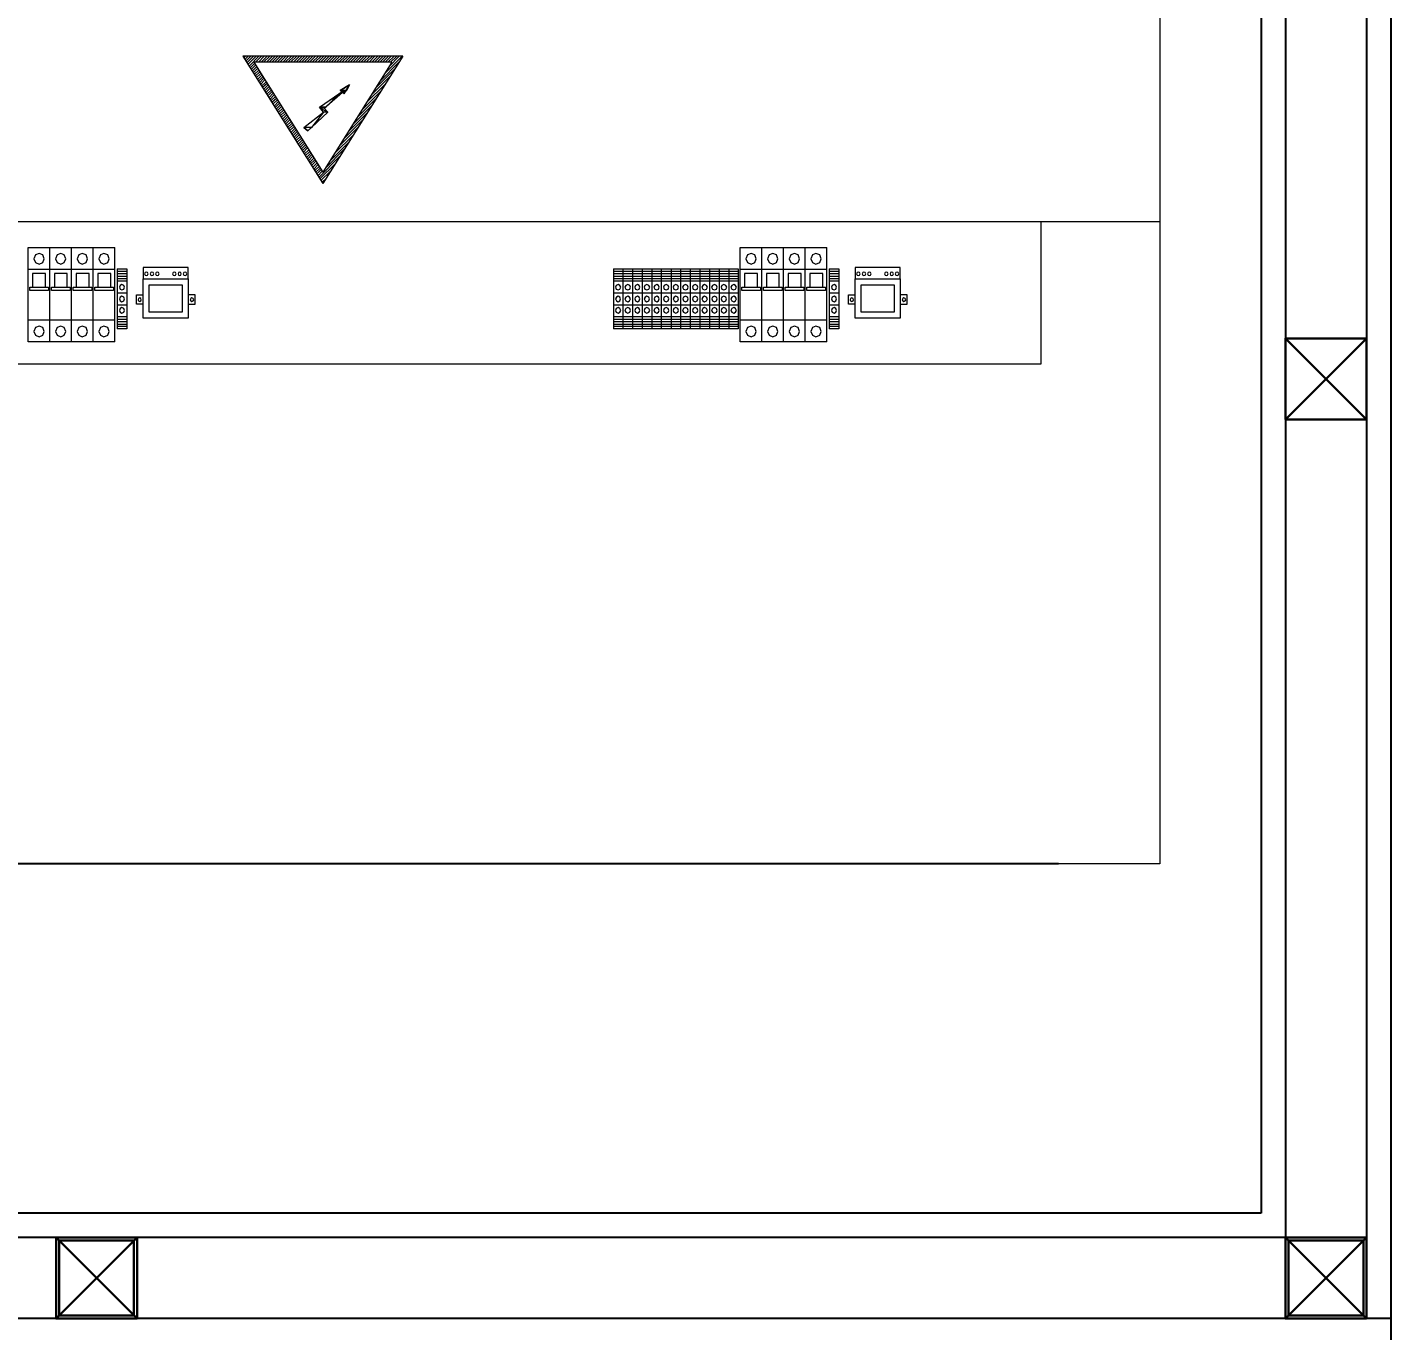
# Model space of a CAD drawing. Header units: millimetres. Extents: x -8661 to -6074, y -6678 to -5257.
# Drawn here: x -8247.8 to -8180.5, y -6189.7 to -6125.3 of the extents above; entities that cross this region are included whole.
import ezdxf

# ---------------------------------------------------------------- set-up
doc = ezdxf.new("R2010")
doc.units = ezdxf.units.MM
for name, color, linetype, lineweight in [('alcıpan', 14, 'Continuous', 25), ('KP', 167, 'Continuous', 30), ('mutfakölçü', 251, 'Continuous', 20), ('tezgahekipman', 146, 'Continuous', 20)]:
    doc.layers.add(name, color=color, linetype=linetype, lineweight=lineweight)
doc.styles.add('ATU', font='GOTHIC.TTF', dxfattribs={"width": 0.8})
doc.dimstyles.new('U_DIM_1_50', dxfattribs={"dimtxt": 10, "dimasz": 3, "dimexe": 3, "dimexo": 5, "dimgap": 1, "dimtad": 1, "dimdec": 0, "dimrnd": 0.5, "dimzin": 11, "dimtxsty": 'ATU', "dimblk": 'OBLIQUE', "dimcen": 1.5, "dimdle": 1.25, "dimclrd": 251, "dimclre": 251, "dimclrt": 1, "dimadec": 0, "dimazin": 0, "dimtfac": 1.25, "dimtdec": 0, "dimtix": 1, "dimtofl": 0, "dimtmove": 1, "dimatfit": 3, "dimldrblk": 'OBLIQUE', "dimfxl": 5, "dimtolj": 1, "dimtzin": 0, "dimarcsym": 0})

# ---------------------------------------------------------------- blocks, each defined once
blk = doc.blocks.new('alçıpanplan')
at = {"layer": 'alcıpan'}
for p, q in [((121.4, 578.679, 0), (121.4, 490.679, 0)), ((127.8, 578.679, 0), (127.8, 484.279, 0)), ((122.6, 577.479, 0), (122.6, 489.479, 0)), ((126.6, 577.479, 0), (126.6, 485.479, 0)), ((121.4, 490.679, 0), (6.4, 490.679, 0)), ((122.6, 489.479, 0), (5.2, 489.479, 0)), ((127.8, 485.479, 0), (5.2, 485.479, 0))]:
    blk.add_line(p, q, dxfattribs=at)
at = {"layer": 'KP'}
for p, q in [((122.6, 529.879, 0), (126.6, 533.879, 0)), ((126.6, 529.879, 0), (122.6, 533.879, 0)), ((61.9, 485.479, 0), (65.9, 489.479, 0)), ((65.9, 485.479, 0), (61.9, 489.479, 0)), ((122.6, 485.479, 0), (126.6, 489.479, 0)), ((126.6, 485.479, 0), (122.6, 489.479, 0))]:
    blk.add_line(p, q, dxfattribs=at)
at = {"layer": 'KP', "elevation": 0}
for points in [[(126.6, 529.879), (122.6, 529.879), (122.6, 533.879), (126.6, 533.879)], [(65.9, 485.479), (61.9, 485.479), (61.9, 489.479), (65.9, 489.479)], [(126.6, 485.479), (122.6, 485.479), (122.6, 489.479), (126.6, 489.479)], [(65.75, 485.629), (62.05, 485.629), (62.05, 489.329), (65.75, 489.329)], [(126.45, 485.629), (122.75, 485.629), (122.75, 489.329), (126.45, 489.329)]]:
    blk.add_lwpolyline(points, close=True, dxfattribs=at)
blk = doc.blocks.new('lena 2500 928')
for p, q in [((38605.41, -15088.03), (39655.41, -15088.03)), ((38605.41, -15738.03), (38605.41, -15088.03))]:
    blk.add_line(p, q)
at = {"linetype": 'Continuous'}
blk.add_line((38605.41, -15405.03), (39655.41, -15405.03), dxfattribs=at)
at = {"lineweight": 0}
for points in [[(39364.08, -15405.03), (39364.08, -15335.03), (38664.08, -15335.03), (38664.08, -15405.03)], [(38769.84, -15345.89), (38780.52, -15345.89)], [(38769.84, -15345.89), (38769.84, -15392.33)], [(38777.77, -15350.9), (38776.96, -15349.12), (38775.18, -15348.31), (38773.24, -15349.12), (38772.59, -15350.9), (38773.24, -15352.85), (38775.18, -15353.49), (38776.96, -15352.85), (38777.77, -15350.9), (38777.77, -15350.9)], [(38780.52, -15345.89), (38791.2, -15345.89)], [(38780.52, -15345.89), (38780.52, -15392.33)], [(38780.52, -15345.89), (38780.52, -15392.33)], [(38788.45, -15350.9), (38787.64, -15349.12), (38785.86, -15348.31), (38783.92, -15349.12), (38783.28, -15350.9), (38783.92, -15352.85), (38785.86, -15353.49), (38787.64, -15352.85), (38788.45, -15350.9), (38788.45, -15350.9)], [(38791.2, -15345.89), (38801.88, -15345.89)], [(38791.2, -15345.89), (38791.2, -15392.33)], [(38791.2, -15345.89), (38791.2, -15392.33)], [(38799.13, -15350.9), (38798.32, -15349.12), (38796.54, -15348.31), (38794.76, -15349.12), (38793.96, -15350.9), (38794.76, -15352.85), (38796.54, -15353.49), (38798.32, -15352.85), (38799.13, -15350.9), (38799.13, -15350.9)], [(38801.88, -15345.89), (38812.57, -15345.89)], [(38801.88, -15345.89), (38801.88, -15392.33)], [(38801.88, -15345.89), (38801.88, -15392.33)], [(38809.81, -15350.9), (38809.01, -15349.12), (38807.23, -15348.31), (38805.45, -15349.12), (38804.64, -15350.9), (38805.45, -15352.85), (38807.23, -15353.49), (38809.01, -15352.85), (38809.81, -15350.9), (38809.81, -15350.9)], [(38812.57, -15345.89), (38812.57, -15392.33)], [(39121.4, -15345.89), (39121.4, -15392.33)], [(39121.4, -15345.89), (39132.08, -15345.89)], [(39129.33, -15350.9), (39128.52, -15349.12), (39126.74, -15348.31), (39124.8, -15349.12), (39124.15, -15350.9), (39124.8, -15352.85), (39126.74, -15353.49), (39128.52, -15352.85), (39129.33, -15350.9), (39129.33, -15350.9)], [(39132.08, -15345.89), (39132.08, -15392.33)], [(39132.08, -15345.89), (39132.08, -15392.33)], [(39132.08, -15345.89), (39142.76, -15345.89)], [(39140.01, -15350.9), (39139.2, -15349.12), (39137.42, -15348.31), (39135.48, -15349.12), (39134.83, -15350.9), (39135.48, -15352.85), (39137.42, -15353.49), (39139.2, -15352.85), (39140.01, -15350.9), (39140.01, -15350.9)], [(39142.76, -15345.89), (39153.44, -15345.89)], [(39142.76, -15345.89), (39142.76, -15392.33)], [(39142.76, -15345.89), (39142.76, -15392.33)], [(39150.69, -15350.9), (39149.88, -15349.12), (39148.1, -15348.31), (39146.32, -15349.12), (39145.51, -15350.9), (39146.32, -15352.85), (39148.1, -15353.49), (39149.88, -15352.85), (39150.69, -15350.9), (39150.69, -15350.9)], [(39153.44, -15345.89), (39153.44, -15392.33)], [(39153.44, -15345.89), (39153.44, -15392.33)], [(39153.44, -15345.89), (39164.12, -15345.89)], [(39161.37, -15350.9), (39160.56, -15349.12), (39158.78, -15348.31), (39157, -15349.12), (39156.19, -15350.9), (39157, -15352.85), (39158.78, -15353.49), (39160.56, -15352.85), (39161.37, -15350.9), (39161.37, -15350.9)], [(39164.12, -15345.89), (39164.12, -15392.33)], [(38763.86, -15352.2), (38768.71, -15352.2)], [(38763.86, -15381.81), (38763.86, -15352.2)], [(38763.86, -15381.81), (38763.86, -15352.2)], [(38763.86, -15381.81), (38763.86, -15352.2)], [(38763.86, -15353.33), (38768.71, -15353.33)], [(38763.86, -15354.46), (38768.71, -15354.46)], [(38768.71, -15381.81), (38768.71, -15352.2)], [(38813.54, -15352.2), (38818.23, -15352.2)], [(38813.54, -15381.81), (38813.54, -15352.2)], [(38813.54, -15353.33), (38818.23, -15353.33)], [(38813.54, -15354.46), (38818.23, -15354.46)], [(38818.23, -15352.2), (38822.92, -15352.2)], [(38818.23, -15381.81), (38818.23, -15352.2)], [(38818.23, -15381.81), (38818.23, -15352.2)], [(38818.23, -15353.33), (38822.92, -15353.33)], [(38818.23, -15354.46), (38822.92, -15354.46)], [(38822.92, -15352.2), (38827.78, -15352.2)], [(38822.92, -15381.81), (38822.92, -15352.2)], [(38822.92, -15381.81), (38822.92, -15352.2)], [(38822.92, -15353.33), (38827.78, -15353.33)], [(38822.92, -15354.46), (38827.78, -15354.46)], [(38827.78, -15352.2), (38832.47, -15352.2)], [(38827.78, -15381.81), (38827.78, -15352.2)], [(38827.78, -15381.81), (38827.78, -15352.2)], [(38827.78, -15353.33), (38832.47, -15353.33)], [(38827.78, -15354.46), (38832.47, -15354.46)], [(38832.47, -15352.2), (38837.32, -15352.2)], [(38832.47, -15381.81), (38832.47, -15352.2)], [(38832.47, -15381.81), (38832.47, -15352.2)], [(38832.47, -15353.33), (38837.32, -15353.33)], [(38832.47, -15354.46), (38837.32, -15354.46)], [(38837.32, -15352.2), (38842.02, -15352.2)], [(38837.32, -15381.81), (38837.32, -15352.2)], [(38837.32, -15381.81), (38837.32, -15352.2)], [(38837.32, -15353.33), (38842.02, -15353.33)], [(38837.32, -15354.46), (38842.02, -15354.46)], [(38842.02, -15352.2), (38846.71, -15352.2)], [(38842.02, -15381.81), (38842.02, -15352.2)], [(38842.02, -15381.81), (38842.02, -15352.2)], [(38842.02, -15353.33), (38846.71, -15353.33)], [(38842.02, -15354.46), (38846.71, -15354.46)], [(38846.71, -15352.2), (38851.56, -15352.2)], [(38846.71, -15381.81), (38846.71, -15352.2)], [(38846.71, -15381.81), (38846.71, -15352.2)], [(38846.71, -15353.33), (38851.56, -15353.33)], [(38846.71, -15354.46), (38851.56, -15354.46)], [(38851.56, -15352.2), (38856.26, -15352.2)], [(38851.56, -15381.81), (38851.56, -15352.2)], [(38851.56, -15381.81), (38851.56, -15352.2)], [(38851.56, -15353.33), (38856.26, -15353.33)], [(38851.56, -15354.46), (38856.26, -15354.46)], [(38856.26, -15352.2), (38860.95, -15352.2)], [(38856.26, -15381.81), (38856.26, -15352.2)], [(38856.26, -15381.81), (38856.26, -15352.2)], [(38856.26, -15381.81), (38856.26, -15352.2)], [(38856.26, -15353.33), (38860.95, -15353.33)], [(38856.26, -15354.46), (38860.95, -15354.46)], [(38860.95, -15352.2), (38865.81, -15352.2)], [(38860.95, -15381.81), (38860.95, -15352.2)], [(38860.95, -15381.81), (38860.95, -15352.2)], [(38860.95, -15381.81), (38860.95, -15352.2)], [(38860.95, -15353.33), (38865.81, -15353.33)], [(38860.95, -15354.46), (38865.81, -15354.46)], [(38865.81, -15352.2), (38870.5, -15352.2)], [(38865.81, -15381.81), (38865.81, -15352.2)], [(38865.81, -15381.81), (38865.81, -15352.2)], [(38865.81, -15381.81), (38865.81, -15352.2)], [(38865.81, -15353.33), (38870.5, -15353.33)], [(38865.81, -15354.46), (38870.5, -15354.46)], [(38870.5, -15352.2), (38875.19, -15352.2)], [(38870.5, -15381.81), (38870.5, -15352.2)], [(38870.5, -15381.81), (38870.5, -15352.2)], [(38870.5, -15381.81), (38870.5, -15352.2)], [(38870.5, -15353.33), (38875.19, -15353.33)], [(38870.5, -15354.46), (38875.19, -15354.46)], [(38875.19, -15381.81), (38875.19, -15352.2)], [(39115.41, -15381.81), (39115.41, -15352.2)], [(39115.41, -15381.81), (39115.41, -15352.2)], [(39115.41, -15381.81), (39115.41, -15352.2)], [(39115.41, -15352.2), (39120.27, -15352.2)], [(39115.41, -15353.33), (39120.27, -15353.33)], [(39115.41, -15354.46), (39120.27, -15354.46)], [(39120.27, -15381.81), (39120.27, -15352.2)], [(38733.6, -15357.54), (38755.77, -15357.54)], [(38733.6, -15376.96), (38733.6, -15357.54)], [(38736.51, -15360.45), (38752.85, -15360.45)], [(38736.51, -15374.04), (38736.51, -15360.45)], [(38752.85, -15360.45), (38752.85, -15374.04)], [(38755.77, -15357.54), (38755.77, -15376.96)], [(38763.86, -15355.76), (38768.71, -15355.76)], [(38763.86, -15356.89), (38768.71, -15356.89)], [(38763.86, -15358.19), (38768.71, -15358.19)], [(38767.58, -15361.26), (38767.25, -15360.45), (38766.28, -15359.97), (38765.31, -15360.45), (38764.99, -15361.26), (38765.31, -15362.23), (38766.28, -15362.72), (38767.25, -15362.23), (38767.58, -15361.26), (38767.58, -15361.26)], [(38769.84, -15356.57), (38780.52, -15356.57)], [(38780.52, -15356.57), (38791.2, -15356.57)], [(38791.2, -15356.57), (38801.88, -15356.57)], [(38801.88, -15356.57), (38812.57, -15356.57)], [(38813.54, -15355.76), (38818.23, -15355.76)], [(38813.54, -15356.89), (38818.23, -15356.89)], [(38813.54, -15358.19), (38818.23, -15358.19)], [(38817.26, -15361.26), (38816.77, -15360.45), (38815.8, -15359.97), (38814.99, -15360.45), (38814.51, -15361.26), (38814.99, -15362.23), (38815.8, -15362.72), (38816.77, -15362.23), (38817.26, -15361.26), (38817.26, -15361.26)], [(38818.23, -15355.76), (38822.92, -15355.76)], [(38818.23, -15356.89), (38822.92, -15356.89)], [(38818.23, -15358.19), (38822.92, -15358.19)], [(38821.95, -15361.26), (38821.63, -15360.45), (38820.66, -15359.97), (38819.69, -15360.45), (38819.2, -15361.26), (38819.69, -15362.23), (38820.66, -15362.72), (38821.63, -15362.23), (38821.95, -15361.26), (38821.95, -15361.26)], [(38822.92, -15355.76), (38827.78, -15355.76)], [(38822.92, -15356.89), (38827.78, -15356.89)], [(38822.92, -15358.19), (38827.78, -15358.19)], [(38826.81, -15361.26), (38826.32, -15360.45), (38825.35, -15359.97), (38824.38, -15360.45), (38824.05, -15361.26), (38824.38, -15362.23), (38825.35, -15362.72), (38826.32, -15362.23), (38826.81, -15361.26), (38826.81, -15361.26)], [(38827.78, -15355.76), (38832.47, -15355.76)], [(38827.78, -15356.89), (38832.47, -15356.89)], [(38827.78, -15358.19), (38832.47, -15358.19)], [(38831.5, -15361.26), (38831.01, -15360.45), (38830.2, -15359.97), (38829.23, -15360.45), (38828.75, -15361.26), (38829.23, -15362.23), (38830.2, -15362.72), (38831.01, -15362.23), (38831.5, -15361.26), (38831.5, -15361.26)], [(38832.47, -15355.76), (38837.32, -15355.76)], [(38832.47, -15356.89), (38837.32, -15356.89)], [(38832.47, -15358.19), (38837.32, -15358.19)], [(38836.19, -15361.26), (38835.87, -15360.45), (38834.9, -15359.97), (38833.93, -15360.45), (38833.6, -15361.26), (38833.93, -15362.23), (38834.9, -15362.72), (38835.87, -15362.23), (38836.19, -15361.26), (38836.19, -15361.26)], [(38837.32, -15355.76), (38842.02, -15355.76)], [(38837.32, -15356.89), (38842.02, -15356.89)], [(38837.32, -15358.19), (38842.02, -15358.19)], [(38841.05, -15361.26), (38840.56, -15360.45), (38839.59, -15359.97), (38838.62, -15360.45), (38838.3, -15361.26), (38838.62, -15362.23), (38839.59, -15362.72), (38840.56, -15362.23), (38841.05, -15361.26), (38841.05, -15361.26)], [(38842.02, -15355.76), (38846.71, -15355.76)], [(38842.02, -15356.89), (38846.71, -15356.89)], [(38842.02, -15358.19), (38846.71, -15358.19)], [(38845.74, -15361.26), (38845.42, -15360.45), (38844.44, -15359.97), (38843.47, -15360.45), (38842.99, -15361.26), (38843.47, -15362.23), (38844.44, -15362.72), (38845.42, -15362.23), (38845.74, -15361.26), (38845.74, -15361.26)], [(38846.71, -15355.76), (38851.56, -15355.76)], [(38846.71, -15356.89), (38851.56, -15356.89)], [(38846.71, -15358.19), (38851.56, -15358.19)], [(38850.43, -15361.26), (38850.11, -15360.45), (38849.14, -15359.97), (38848.17, -15360.45), (38847.84, -15361.26), (38848.17, -15362.23), (38849.14, -15362.72), (38850.11, -15362.23), (38850.43, -15361.26), (38850.43, -15361.26)], [(38851.56, -15355.76), (38856.26, -15355.76)], [(38851.56, -15356.89), (38856.26, -15356.89)], [(38851.56, -15358.19), (38856.26, -15358.19)], [(38855.29, -15361.26), (38854.8, -15360.45), (38853.83, -15359.97), (38852.86, -15360.45), (38852.54, -15361.26), (38852.86, -15362.23), (38853.83, -15362.72), (38854.8, -15362.23), (38855.29, -15361.26), (38855.29, -15361.26)], [(38856.26, -15355.76), (38860.95, -15355.76)], [(38856.26, -15356.89), (38860.95, -15356.89)], [(38856.26, -15358.19), (38860.95, -15358.19)], [(38859.98, -15361.26), (38859.66, -15360.45), (38858.69, -15359.97), (38857.71, -15360.45), (38857.23, -15361.26), (38857.71, -15362.23), (38858.69, -15362.72), (38859.66, -15362.23), (38859.98, -15361.26), (38859.98, -15361.26)], [(38860.95, -15355.76), (38865.81, -15355.76)], [(38860.95, -15356.89), (38865.81, -15356.89)], [(38860.95, -15358.19), (38865.81, -15358.19)], [(38864.67, -15361.26), (38864.35, -15360.45), (38863.38, -15359.97), (38862.41, -15360.45), (38862.08, -15361.26), (38862.41, -15362.23), (38863.38, -15362.72), (38864.35, -15362.23), (38864.67, -15361.26), (38864.67, -15361.26)], [(38865.81, -15355.76), (38870.5, -15355.76)], [(38865.81, -15356.89), (38870.5, -15356.89)], [(38865.81, -15358.19), (38870.5, -15358.19)], [(38869.53, -15361.26), (38869.04, -15360.45), (38868.07, -15359.97), (38867.1, -15360.45), (38866.78, -15361.26), (38867.1, -15362.23), (38868.07, -15362.72), (38869.04, -15362.23), (38869.53, -15361.26), (38869.53, -15361.26)], [(38870.5, -15355.76), (38875.19, -15355.76)], [(38870.5, -15356.89), (38875.19, -15356.89)], [(38870.5, -15358.19), (38875.19, -15358.19)], [(38874.22, -15361.26), (38873.9, -15360.45), (38872.93, -15359.97), (38871.95, -15360.45), (38871.47, -15361.26), (38871.95, -15362.23), (38872.93, -15362.72), (38873.9, -15362.23), (38874.22, -15361.26), (38874.22, -15361.26)], [(39085.15, -15376.96), (39085.15, -15357.54)], [(39085.15, -15357.54), (39107.32, -15357.54)], [(39088.07, -15374.04), (39088.07, -15360.45)], [(39088.07, -15360.45), (39104.41, -15360.45)], [(39104.41, -15360.45), (39104.41, -15374.04)], [(39107.32, -15357.54), (39107.32, -15376.96)], [(39115.41, -15355.76), (39120.27, -15355.76)], [(39115.41, -15356.89), (39120.27, -15356.89)], [(39115.41, -15358.19), (39120.27, -15358.19)], [(39119.14, -15361.26), (39118.81, -15360.45), (39117.84, -15359.97), (39116.87, -15360.45), (39116.55, -15361.26), (39116.87, -15362.23), (39117.84, -15362.72), (39118.81, -15362.23), (39119.14, -15361.26), (39119.14, -15361.26)], [(39121.4, -15356.57), (39132.08, -15356.57)], [(39132.08, -15356.57), (39142.76, -15356.57)], [(39142.76, -15356.57), (39153.44, -15356.57)], [(39153.44, -15356.57), (39164.12, -15356.57)], [(38730.2, -15364.5), (38730.2, -15369.03)], [(38733.6, -15364.5), (38730.2, -15364.5)], [(38730.2, -15369.03), (38733.6, -15369.03)], [(38732.62, -15366.6), (38732.3, -15366.12), (38731.82, -15365.79), (38731.17, -15366.12), (38730.84, -15366.6), (38731.17, -15367.25), (38731.82, -15367.57), (38732.3, -15367.25), (38732.62, -15366.6), (38732.62, -15366.6)], [(38755.77, -15364.5), (38759.16, -15364.5)], [(38759.16, -15369.03), (38755.77, -15369.03)], [(38758.35, -15366.6), (38758.19, -15366.12), (38757.55, -15365.79), (38756.9, -15366.12), (38756.74, -15366.6), (38756.9, -15367.25), (38757.55, -15367.57), (38758.19, -15367.25), (38758.35, -15366.6), (38758.35, -15366.6)], [(38759.16, -15364.5), (38759.16, -15369.03)], [(38763.86, -15364.01), (38768.71, -15364.01)], [(38767.58, -15367.09), (38767.25, -15366.12), (38766.28, -15365.63), (38765.31, -15366.12), (38764.99, -15367.09), (38765.31, -15367.9), (38766.28, -15368.38), (38767.25, -15367.9), (38767.58, -15367.09), (38767.58, -15367.09)], [(38813.54, -15364.01), (38818.23, -15364.01)], [(38817.26, -15367.09), (38816.77, -15366.12), (38815.8, -15365.63), (38814.99, -15366.12), (38814.51, -15367.09), (38814.99, -15367.9), (38815.8, -15368.38), (38816.77, -15367.9), (38817.26, -15367.09), (38817.26, -15367.09)], [(38818.23, -15364.01), (38822.92, -15364.01)], [(38821.95, -15367.09), (38821.63, -15366.12), (38820.66, -15365.63), (38819.69, -15366.12), (38819.36, -15367.09), (38819.69, -15367.9), (38820.66, -15368.38), (38821.63, -15367.9), (38821.95, -15367.09), (38821.95, -15367.09)], [(38822.92, -15364.01), (38827.78, -15364.01)], [(38826.64, -15367.09), (38826.32, -15366.12), (38825.35, -15365.63), (38824.38, -15366.12), (38824.05, -15367.09), (38824.38, -15367.9), (38825.35, -15368.38), (38826.32, -15367.9), (38826.64, -15367.09), (38826.64, -15367.09)], [(38827.78, -15364.01), (38832.47, -15364.01)], [(38831.5, -15367.09), (38831.01, -15366.12), (38830.2, -15365.63), (38829.23, -15366.12), (38828.75, -15367.09), (38829.23, -15367.9), (38830.2, -15368.38), (38831.01, -15367.9), (38831.5, -15367.09), (38831.5, -15367.09)], [(38832.47, -15364.01), (38837.32, -15364.01)], [(38836.19, -15367.09), (38835.87, -15366.12), (38834.9, -15365.63), (38833.93, -15366.12), (38833.6, -15367.09), (38833.93, -15367.9), (38834.9, -15368.38), (38835.87, -15367.9), (38836.19, -15367.09), (38836.19, -15367.09)], [(38837.32, -15364.01), (38842.02, -15364.01)], [(38840.88, -15367.09), (38840.56, -15366.12), (38839.59, -15365.63), (38838.62, -15366.12), (38838.3, -15367.09), (38838.62, -15367.9), (38839.59, -15368.38), (38840.56, -15367.9), (38840.88, -15367.09), (38840.88, -15367.09)], [(38842.02, -15364.01), (38846.71, -15364.01)], [(38845.74, -15367.09), (38845.25, -15366.12), (38844.44, -15365.63), (38843.47, -15366.12), (38842.99, -15367.09), (38843.47, -15367.9), (38844.44, -15368.38), (38845.25, -15367.9), (38845.74, -15367.09), (38845.74, -15367.09)], [(38846.71, -15364.01), (38851.56, -15364.01)], [(38850.43, -15367.09), (38850.11, -15366.12), (38849.14, -15365.63), (38848.17, -15366.12), (38847.84, -15367.09), (38848.17, -15367.9), (38849.14, -15368.38), (38850.11, -15367.9), (38850.43, -15367.09), (38850.43, -15367.09)], [(38851.56, -15364.01), (38856.26, -15364.01)], [(38855.12, -15367.09), (38854.8, -15366.12), (38853.83, -15365.63), (38853.02, -15366.12), (38852.54, -15367.09), (38853.02, -15367.9), (38853.83, -15368.38), (38854.8, -15367.9), (38855.12, -15367.09), (38855.12, -15367.09)], [(38856.26, -15364.01), (38860.95, -15364.01)], [(38859.98, -15367.09), (38859.49, -15366.12), (38858.69, -15365.63), (38857.71, -15366.12), (38857.39, -15367.09), (38857.71, -15367.9), (38858.69, -15368.38), (38859.49, -15367.9), (38859.98, -15367.09), (38859.98, -15367.09)], [(38860.95, -15364.01), (38865.81, -15364.01)], [(38864.67, -15367.09), (38864.35, -15366.12), (38863.38, -15365.63), (38862.41, -15366.12), (38862.08, -15367.09), (38862.41, -15367.9), (38863.38, -15368.38), (38864.35, -15367.9), (38864.67, -15367.09), (38864.67, -15367.09)], [(38865.81, -15364.01), (38870.5, -15364.01)], [(38869.53, -15367.09), (38869.04, -15366.12), (38868.07, -15365.63), (38867.26, -15366.12), (38866.78, -15367.09), (38867.26, -15367.9), (38868.07, -15368.38), (38869.04, -15367.9), (38869.53, -15367.09), (38869.53, -15367.09)], [(38870.5, -15364.01), (38875.19, -15364.01)], [(38874.22, -15367.09), (38873.73, -15366.12), (38872.93, -15365.63), (38871.95, -15366.12), (38871.63, -15367.09), (38871.95, -15367.9), (38872.93, -15368.38), (38873.73, -15367.9), (38874.22, -15367.09), (38874.22, -15367.09)], [(39085.15, -15364.5), (39081.76, -15364.5)], [(39081.76, -15364.5), (39081.76, -15369.03)], [(39081.76, -15369.03), (39085.15, -15369.03)], [(39084.18, -15366.6), (39083.86, -15366.12), (39083.37, -15365.79), (39082.73, -15366.12), (39082.4, -15366.6), (39082.73, -15367.25), (39083.37, -15367.57), (39083.86, -15367.25), (39084.18, -15366.6), (39084.18, -15366.6)], [(39107.32, -15364.5), (39110.72, -15364.5)], [(39110.72, -15369.03), (39107.32, -15369.03)], [(39109.91, -15366.6), (39109.75, -15366.12), (39109.1, -15365.79), (39108.46, -15366.12), (39108.29, -15366.6), (39108.46, -15367.25), (39109.1, -15367.57), (39109.75, -15367.25), (39109.91, -15366.6), (39109.91, -15366.6)], [(39110.72, -15364.5), (39110.72, -15369.03)], [(39115.41, -15364.01), (39120.27, -15364.01)], [(39119.14, -15367.09), (39118.81, -15366.12), (39117.84, -15365.63), (39116.87, -15366.12), (39116.55, -15367.09), (39116.87, -15367.9), (39117.84, -15368.38), (39118.81, -15367.9), (39119.14, -15367.09), (39119.14, -15367.09)], [(38752.85, -15374.04), (38736.51, -15374.04)], [(38768.71, -15370), (38763.86, -15370)], [(38767.58, -15372.75), (38767.25, -15371.78), (38766.28, -15371.46), (38765.31, -15371.78), (38764.99, -15372.75), (38765.31, -15373.72), (38766.28, -15374.21), (38767.25, -15373.72), (38767.58, -15372.75), (38767.58, -15372.75)], [(38770.49, -15371.13), (38779.72, -15371.13)], [(38770.49, -15372.75), (38770.49, -15371.13)], [(38779.72, -15372.75), (38770.49, -15372.75)], [(38771.79, -15372.75), (38771.79, -15379.55)], [(38778.26, -15379.55), (38778.26, -15372.75)], [(38779.72, -15371.13), (38779.72, -15372.75)], [(38781.17, -15372.75), (38781.17, -15371.13)], [(38781.17, -15371.13), (38790.4, -15371.13)], [(38790.4, -15372.75), (38781.17, -15372.75)], [(38782.47, -15372.75), (38782.47, -15379.55)], [(38788.94, -15379.55), (38788.94, -15372.75)], [(38790.4, -15371.13), (38790.4, -15372.75)], [(38791.85, -15372.75), (38791.85, -15371.13)], [(38791.85, -15371.13), (38801.08, -15371.13)], [(38801.08, -15372.75), (38791.85, -15372.75)], [(38793.31, -15372.75), (38793.31, -15379.55)], [(38799.62, -15379.55), (38799.62, -15372.75)], [(38801.08, -15371.13), (38801.08, -15372.75)], [(38802.53, -15371.13), (38811.76, -15371.13)], [(38802.53, -15372.75), (38802.53, -15371.13)], [(38811.76, -15372.75), (38802.53, -15372.75)], [(38803.99, -15372.75), (38803.99, -15379.55)], [(38810.46, -15379.55), (38810.46, -15372.75)], [(38811.76, -15371.13), (38811.76, -15372.75)], [(38818.23, -15370), (38813.54, -15370)], [(38817.26, -15372.75), (38816.77, -15371.78), (38815.8, -15371.46), (38814.99, -15371.78), (38814.51, -15372.75), (38814.99, -15373.72), (38815.8, -15374.21), (38816.77, -15373.72), (38817.26, -15372.75), (38817.26, -15372.75)], [(38822.92, -15370), (38818.23, -15370)], [(38821.95, -15372.75), (38821.63, -15371.78), (38820.66, -15371.46), (38819.69, -15371.78), (38819.2, -15372.75), (38819.69, -15373.72), (38820.66, -15374.21), (38821.63, -15373.72), (38821.95, -15372.75), (38821.95, -15372.75)], [(38827.78, -15370), (38822.92, -15370)], [(38826.81, -15372.75), (38826.32, -15371.78), (38825.35, -15371.46), (38824.38, -15371.78), (38824.05, -15372.75), (38824.38, -15373.72), (38825.35, -15374.21), (38826.32, -15373.72), (38826.81, -15372.75), (38826.81, -15372.75)], [(38832.47, -15370), (38827.78, -15370)], [(38831.5, -15372.75), (38831.01, -15371.78), (38830.2, -15371.46), (38829.23, -15371.78), (38828.75, -15372.75), (38829.23, -15373.72), (38830.2, -15374.21), (38831.01, -15373.72), (38831.5, -15372.75), (38831.5, -15372.75)], [(38837.32, -15370), (38832.47, -15370)], [(38836.19, -15372.75), (38835.87, -15371.78), (38834.9, -15371.46), (38833.93, -15371.78), (38833.6, -15372.75), (38833.93, -15373.72), (38834.9, -15374.21), (38835.87, -15373.72), (38836.19, -15372.75), (38836.19, -15372.75)], [(38842.02, -15370), (38837.32, -15370)], [(38841.05, -15372.75), (38840.56, -15371.78), (38839.59, -15371.46), (38838.62, -15371.78), (38838.3, -15372.75), (38838.62, -15373.72), (38839.59, -15374.21), (38840.56, -15373.72), (38841.05, -15372.75), (38841.05, -15372.75)], [(38846.71, -15370), (38842.02, -15370)], [(38845.74, -15372.75), (38845.42, -15371.78), (38844.44, -15371.46), (38843.47, -15371.78), (38842.99, -15372.75), (38843.47, -15373.72), (38844.44, -15374.21), (38845.42, -15373.72), (38845.74, -15372.75), (38845.74, -15372.75)], [(38851.56, -15370), (38846.71, -15370)], [(38850.43, -15372.75), (38850.11, -15371.78), (38849.14, -15371.46), (38848.17, -15371.78), (38847.84, -15372.75), (38848.17, -15373.72), (38849.14, -15374.21), (38850.11, -15373.72), (38850.43, -15372.75), (38850.43, -15372.75)], [(38856.26, -15370), (38851.56, -15370)], [(38855.29, -15372.75), (38854.8, -15371.78), (38853.83, -15371.46), (38852.86, -15371.78), (38852.54, -15372.75), (38852.86, -15373.72), (38853.83, -15374.21), (38854.8, -15373.72), (38855.29, -15372.75), (38855.29, -15372.75)], [(38860.95, -15370), (38856.26, -15370)], [(38859.98, -15372.75), (38859.66, -15371.78), (38858.69, -15371.46), (38857.71, -15371.78), (38857.23, -15372.75), (38857.71, -15373.72), (38858.69, -15374.21), (38859.66, -15373.72), (38859.98, -15372.75), (38859.98, -15372.75)], [(38865.81, -15370), (38860.95, -15370)], [(38864.67, -15372.75), (38864.35, -15371.78), (38863.38, -15371.46), (38862.41, -15371.78), (38862.08, -15372.75), (38862.41, -15373.72), (38863.38, -15374.21), (38864.35, -15373.72), (38864.67, -15372.75), (38864.67, -15372.75)], [(38870.5, -15370), (38865.81, -15370)], [(38869.53, -15372.75), (38869.04, -15371.78), (38868.07, -15371.46), (38867.1, -15371.78), (38866.78, -15372.75), (38867.1, -15373.72), (38868.07, -15374.21), (38869.04, -15373.72), (38869.53, -15372.75), (38869.53, -15372.75)], [(38875.19, -15370), (38870.5, -15370)], [(38874.22, -15372.75), (38873.9, -15371.78), (38872.93, -15371.46), (38871.95, -15371.78), (38871.47, -15372.75), (38871.95, -15373.72), (38872.93, -15374.21), (38873.9, -15373.72), (38874.22, -15372.75), (38874.22, -15372.75)], [(39104.41, -15374.04), (39088.07, -15374.04)], [(39120.27, -15370), (39115.41, -15370)], [(39119.14, -15372.75), (39118.81, -15371.78), (39117.84, -15371.46), (39116.87, -15371.78), (39116.55, -15372.75), (39116.87, -15373.72), (39117.84, -15374.21), (39118.81, -15373.72), (39119.14, -15372.75), (39119.14, -15372.75)], [(39122.05, -15372.75), (39122.05, -15371.13)], [(39122.05, -15371.13), (39131.27, -15371.13)], [(39131.27, -15372.75), (39122.05, -15372.75)], [(39123.34, -15372.75), (39123.34, -15379.55)], [(39129.82, -15379.55), (39129.82, -15372.75)], [(39131.27, -15371.13), (39131.27, -15372.75)], [(39132.73, -15371.13), (39141.95, -15371.13)], [(39132.73, -15372.75), (39132.73, -15371.13)], [(39141.95, -15372.75), (39132.73, -15372.75)], [(39134.02, -15372.75), (39134.02, -15379.55)], [(39140.5, -15379.55), (39140.5, -15372.75)], [(39141.95, -15371.13), (39141.95, -15372.75)], [(39143.41, -15371.13), (39152.63, -15371.13)], [(39143.41, -15372.75), (39143.41, -15371.13)], [(39152.63, -15372.75), (39143.41, -15372.75)], [(39144.87, -15372.75), (39144.87, -15379.55)], [(39151.18, -15379.55), (39151.18, -15372.75)], [(39152.63, -15371.13), (39152.63, -15372.75)], [(39154.09, -15372.75), (39154.09, -15371.13)], [(39154.09, -15371.13), (39163.31, -15371.13)], [(39163.31, -15372.75), (39154.09, -15372.75)], [(39155.55, -15372.75), (39155.55, -15379.55)], [(39162.02, -15379.55), (39162.02, -15372.75)], [(39163.31, -15371.13), (39163.31, -15372.75)], [(38733.6, -15376.96), (38733.6, -15382.46)], [(38755.77, -15376.96), (38733.6, -15376.96)], [(38733.6, -15382.46), (38755.77, -15382.46)], [(38736.02, -15379.38), (38735.7, -15378.74), (38735.05, -15378.58), (38734.57, -15378.74), (38734.24, -15379.38), (38734.57, -15380.03), (38735.05, -15380.19), (38735.7, -15380.03), (38736.02, -15379.38), (38736.02, -15379.38)], [(38738.61, -15379.38), (38738.45, -15378.74), (38737.8, -15378.58), (38737.16, -15378.74), (38736.99, -15379.38), (38737.16, -15380.03), (38737.8, -15380.19), (38738.45, -15380.03), (38738.61, -15379.38), (38738.61, -15379.38)], [(38741.36, -15379.38), (38741.04, -15378.74), (38740.39, -15378.58), (38739.91, -15378.74), (38739.58, -15379.38), (38739.91, -15380.03), (38740.39, -15380.19), (38741.04, -15380.03), (38741.36, -15379.38), (38741.36, -15379.38)], [(38749.78, -15379.38), (38749.45, -15378.74), (38748.81, -15378.58), (38748.32, -15378.74), (38748, -15379.38), (38748.32, -15380.03), (38748.81, -15380.19), (38749.45, -15380.03), (38749.78, -15379.38), (38749.78, -15379.38)], [(38752.37, -15379.38), (38752.04, -15378.74), (38751.56, -15378.58), (38750.91, -15378.74), (38750.59, -15379.38), (38750.91, -15380.03), (38751.56, -15380.19), (38752.04, -15380.03), (38752.37, -15379.38), (38752.37, -15379.38)], [(38755.12, -15379.38), (38754.79, -15378.74), (38754.15, -15378.58), (38753.66, -15378.74), (38753.34, -15379.38), (38753.66, -15380.03), (38754.15, -15380.19), (38754.79, -15380.03), (38755.12, -15379.38), (38755.12, -15379.38)], [(38755.77, -15382.46), (38755.77, -15376.96)], [(38768.71, -15375.99), (38763.86, -15375.99)], [(38768.71, -15377.12), (38763.86, -15377.12)], [(38768.71, -15378.25), (38763.86, -15378.25)], [(38768.71, -15379.55), (38763.86, -15379.55)], [(38768.71, -15380.68), (38763.86, -15380.68)], [(38768.71, -15381.81), (38763.86, -15381.81)], [(38780.52, -15381.65), (38769.84, -15381.65)], [(38771.79, -15379.55), (38778.26, -15379.55)], [(38791.2, -15381.65), (38780.52, -15381.65)], [(38782.47, -15379.55), (38788.94, -15379.55)], [(38801.88, -15381.65), (38791.2, -15381.65)], [(38793.31, -15379.55), (38799.62, -15379.55)], [(38812.57, -15381.65), (38801.88, -15381.65)], [(38803.99, -15379.55), (38810.46, -15379.55)], [(38818.23, -15375.99), (38813.54, -15375.99)], [(38818.23, -15377.12), (38813.54, -15377.12)], [(38818.23, -15378.25), (38813.54, -15378.25)], [(38818.23, -15379.55), (38813.54, -15379.55)], [(38818.23, -15380.68), (38813.54, -15380.68)], [(38818.23, -15381.81), (38813.54, -15381.81)], [(38822.92, -15375.99), (38818.23, -15375.99)], [(38822.92, -15377.12), (38818.23, -15377.12)], [(38822.92, -15378.25), (38818.23, -15378.25)], [(38822.92, -15379.55), (38818.23, -15379.55)], [(38822.92, -15380.68), (38818.23, -15380.68)], [(38822.92, -15381.81), (38818.23, -15381.81)], [(38827.78, -15375.99), (38822.92, -15375.99)], [(38827.78, -15377.12), (38822.92, -15377.12)], [(38827.78, -15378.25), (38822.92, -15378.25)], [(38827.78, -15379.55), (38822.92, -15379.55)], [(38827.78, -15380.68), (38822.92, -15380.68)], [(38827.78, -15381.81), (38822.92, -15381.81)], [(38832.47, -15375.99), (38827.78, -15375.99)], [(38832.47, -15377.12), (38827.78, -15377.12)], [(38832.47, -15378.25), (38827.78, -15378.25)], [(38832.47, -15379.55), (38827.78, -15379.55)], [(38832.47, -15380.68), (38827.78, -15380.68)], [(38832.47, -15381.81), (38827.78, -15381.81)], [(38837.32, -15375.99), (38832.47, -15375.99)], [(38837.32, -15377.12), (38832.47, -15377.12)], [(38837.32, -15378.25), (38832.47, -15378.25)], [(38837.32, -15379.55), (38832.47, -15379.55)], [(38837.32, -15380.68), (38832.47, -15380.68)], [(38837.32, -15381.81), (38832.47, -15381.81)], [(38842.02, -15375.99), (38837.32, -15375.99)], [(38842.02, -15377.12), (38837.32, -15377.12)], [(38842.02, -15378.25), (38837.32, -15378.25)], [(38842.02, -15379.55), (38837.32, -15379.55)], [(38842.02, -15380.68), (38837.32, -15380.68)], [(38842.02, -15381.81), (38837.32, -15381.81)], [(38846.71, -15375.99), (38842.02, -15375.99)], [(38846.71, -15377.12), (38842.02, -15377.12)], [(38846.71, -15378.25), (38842.02, -15378.25)], [(38846.71, -15379.55), (38842.02, -15379.55)], [(38846.71, -15380.68), (38842.02, -15380.68)], [(38846.71, -15381.81), (38842.02, -15381.81)], [(38851.56, -15375.99), (38846.71, -15375.99)], [(38851.56, -15377.12), (38846.71, -15377.12)], [(38851.56, -15378.25), (38846.71, -15378.25)], [(38851.56, -15379.55), (38846.71, -15379.55)], [(38851.56, -15380.68), (38846.71, -15380.68)], [(38851.56, -15381.81), (38846.71, -15381.81)], [(38856.26, -15375.99), (38851.56, -15375.99)], [(38856.26, -15377.12), (38851.56, -15377.12)], [(38856.26, -15378.25), (38851.56, -15378.25)], [(38856.26, -15379.55), (38851.56, -15379.55)], [(38856.26, -15380.68), (38851.56, -15380.68)], [(38856.26, -15381.81), (38851.56, -15381.81)], [(38860.95, -15375.99), (38856.26, -15375.99)], [(38860.95, -15377.12), (38856.26, -15377.12)], [(38860.95, -15378.25), (38856.26, -15378.25)], [(38860.95, -15379.55), (38856.26, -15379.55)], [(38860.95, -15380.68), (38856.26, -15380.68)], [(38860.95, -15381.81), (38856.26, -15381.81)], [(38865.81, -15375.99), (38860.95, -15375.99)], [(38865.81, -15377.12), (38860.95, -15377.12)], [(38865.81, -15378.25), (38860.95, -15378.25)], [(38865.81, -15379.55), (38860.95, -15379.55)], [(38865.81, -15380.68), (38860.95, -15380.68)], [(38865.81, -15381.81), (38860.95, -15381.81)], [(38870.5, -15375.99), (38865.81, -15375.99)], [(38870.5, -15377.12), (38865.81, -15377.12)], [(38870.5, -15378.25), (38865.81, -15378.25)], [(38870.5, -15379.55), (38865.81, -15379.55)], [(38870.5, -15380.68), (38865.81, -15380.68)], [(38870.5, -15381.81), (38865.81, -15381.81)], [(38875.19, -15375.99), (38870.5, -15375.99)], [(38875.19, -15377.12), (38870.5, -15377.12)], [(38875.19, -15378.25), (38870.5, -15378.25)], [(38875.19, -15379.55), (38870.5, -15379.55)], [(38875.19, -15380.68), (38870.5, -15380.68)], [(38875.19, -15381.81), (38870.5, -15381.81)], [(39107.32, -15376.96), (39085.15, -15376.96)], [(39085.15, -15376.96), (39085.15, -15382.46)], [(39085.15, -15382.46), (39107.32, -15382.46)], [(39087.58, -15379.38), (39087.26, -15378.74), (39086.61, -15378.58), (39086.12, -15378.74), (39085.8, -15379.38), (39086.12, -15380.03), (39086.61, -15380.19), (39087.26, -15380.03), (39087.58, -15379.38), (39087.58, -15379.38)], [(39090.17, -15379.38), (39090.01, -15378.74), (39089.36, -15378.58), (39088.71, -15378.74), (39088.55, -15379.38), (39088.71, -15380.03), (39089.36, -15380.19), (39090.01, -15380.03), (39090.17, -15379.38), (39090.17, -15379.38)], [(39092.92, -15379.38), (39092.6, -15378.74), (39091.95, -15378.58), (39091.46, -15378.74), (39091.14, -15379.38), (39091.46, -15380.03), (39091.95, -15380.19), (39092.6, -15380.03), (39092.92, -15379.38), (39092.92, -15379.38)], [(39101.34, -15379.38), (39101.01, -15378.74), (39100.36, -15378.58), (39099.88, -15378.74), (39099.56, -15379.38), (39099.88, -15380.03), (39100.36, -15380.19), (39101.01, -15380.03), (39101.34, -15379.38), (39101.34, -15379.38)], [(39103.92, -15379.38), (39103.6, -15378.74), (39103.12, -15378.58), (39102.47, -15378.74), (39102.14, -15379.38), (39102.47, -15380.03), (39103.12, -15380.19), (39103.6, -15380.03), (39103.92, -15379.38), (39103.92, -15379.38)], [(39106.68, -15379.38), (39106.35, -15378.74), (39105.71, -15378.58), (39105.22, -15378.74), (39104.9, -15379.38), (39105.22, -15380.03), (39105.71, -15380.19), (39106.35, -15380.03), (39106.68, -15379.38), (39106.68, -15379.38)], [(39107.32, -15382.46), (39107.32, -15376.96)], [(39120.27, -15375.99), (39115.41, -15375.99)], [(39120.27, -15377.12), (39115.41, -15377.12)], [(39120.27, -15378.25), (39115.41, -15378.25)], [(39120.27, -15379.55), (39115.41, -15379.55)], [(39120.27, -15380.68), (39115.41, -15380.68)], [(39120.27, -15381.81), (39115.41, -15381.81)], [(39132.08, -15381.65), (39121.4, -15381.65)], [(39123.34, -15379.55), (39129.82, -15379.55)], [(39142.76, -15381.65), (39132.08, -15381.65)], [(39134.02, -15379.55), (39140.5, -15379.55)], [(39153.44, -15381.65), (39142.76, -15381.65)], [(39144.87, -15379.55), (39151.18, -15379.55)], [(39164.12, -15381.65), (39153.44, -15381.65)], [(39155.55, -15379.55), (39162.02, -15379.55)], [(38777.77, -15386.83), (38776.96, -15385.05), (38775.18, -15384.24), (38773.24, -15385.05), (38772.59, -15386.83), (38773.24, -15388.77), (38775.18, -15389.42), (38776.96, -15388.77), (38777.77, -15386.83), (38777.77, -15386.83)], [(38788.45, -15386.83), (38787.64, -15385.05), (38785.86, -15384.24), (38783.92, -15385.05), (38783.28, -15386.83), (38783.92, -15388.77), (38785.86, -15389.42), (38787.64, -15388.77), (38788.45, -15386.83), (38788.45, -15386.83)], [(38799.13, -15386.83), (38798.32, -15385.05), (38796.54, -15384.24), (38794.76, -15385.05), (38793.96, -15386.83), (38794.76, -15388.77), (38796.54, -15389.42), (38798.32, -15388.77), (38799.13, -15386.83), (38799.13, -15386.83)], [(38809.81, -15386.83), (38809.01, -15385.05), (38807.23, -15384.24), (38805.45, -15385.05), (38804.64, -15386.83), (38805.45, -15388.77), (38807.23, -15389.42), (38809.01, -15388.77), (38809.81, -15386.83), (38809.81, -15386.83)], [(39129.33, -15386.83), (39128.52, -15385.05), (39126.74, -15384.24), (39124.8, -15385.05), (39124.15, -15386.83), (39124.8, -15388.77), (39126.74, -15389.42), (39128.52, -15388.77), (39129.33, -15386.83), (39129.33, -15386.83)], [(39140.01, -15386.83), (39139.2, -15385.05), (39137.42, -15384.24), (39135.48, -15385.05), (39134.83, -15386.83), (39135.48, -15388.77), (39137.42, -15389.42), (39139.2, -15388.77), (39140.01, -15386.83), (39140.01, -15386.83)], [(39150.69, -15386.83), (39149.88, -15385.05), (39148.1, -15384.24), (39146.32, -15385.05), (39145.51, -15386.83), (39146.32, -15388.77), (39148.1, -15389.42), (39149.88, -15388.77), (39150.69, -15386.83), (39150.69, -15386.83)], [(39161.37, -15386.83), (39160.56, -15385.05), (39158.78, -15384.24), (39157, -15385.05), (39156.19, -15386.83), (39157, -15388.77), (39158.78, -15389.42), (39160.56, -15388.77), (39161.37, -15386.83), (39161.37, -15386.83)], [(38780.52, -15392.33), (38769.84, -15392.33)], [(38791.2, -15392.33), (38780.52, -15392.33)], [(38801.88, -15392.33), (38791.2, -15392.33)], [(38812.57, -15392.33), (38801.88, -15392.33)], [(39132.08, -15392.33), (39121.4, -15392.33)], [(39142.76, -15392.33), (39132.08, -15392.33)], [(39153.44, -15392.33), (39142.76, -15392.33)], [(39164.12, -15392.33), (39153.44, -15392.33)], [(38979.25, -15486.87), (39018.7, -15424.01)], [(38984.62, -15483.85), (39018.7, -15429.63)], [(39010.39, -15437.35), (39020.63, -15427.03)], [(39012.65, -15433.74), (39020.12, -15426.27)], [(39014.83, -15430.13), (39019.62, -15425.43)], [(39017.1, -15426.52), (39019.03, -15424.59)], [(39058.14, -15486.87), (39018.7, -15424.01)], [(39052.77, -15483.85), (39018.7, -15429.63)], [(39018.95, -15430.05), (39021.13, -15427.87)], [(39019.45, -15430.89), (39021.63, -15428.71)], [(39020.04, -15431.64), (39022.14, -15429.55)], [(39005.85, -15444.49), (39015.25, -15435.08)], [(39008.12, -15440.96), (39017.52, -15431.48)], [(39020.54, -15432.48), (39022.64, -15430.38)], [(39021.05, -15433.32), (39023.14, -15431.14)], [(39021.55, -15434.16), (39023.73, -15431.98)], [(39022.05, -15435), (39024.23, -15432.82)], [(39022.56, -15435.76), (39024.74, -15433.66)], [(39023.06, -15436.6), (39025.24, -15434.41)], [(39023.56, -15437.44), (39025.75, -15435.25)], [(39024.15, -15438.27), (39026.25, -15436.09)], [(39001.32, -15451.7), (39010.81, -15442.22)], [(39003.59, -15448.09), (39013.07, -15438.69)], [(39024.65, -15439.03), (39026.75, -15436.93)], [(39025.16, -15439.87), (39027.34, -15437.69)], [(39025.66, -15440.71), (39027.84, -15438.53)], [(39026.17, -15441.55), (39028.35, -15439.37)], [(39026.67, -15442.3), (39028.85, -15440.2)], [(39027.17, -15443.14), (39029.35, -15440.96)], [(39027.76, -15443.98), (39029.86, -15441.8)], [(39028.26, -15444.82), (39030.36, -15442.64)], [(38996.79, -15458.92), (39006.27, -15449.44)], [(38999.05, -15455.31), (39008.54, -15445.83)], [(39028.77, -15445.58), (39030.87, -15443.48)], [(39029.27, -15446.42), (39031.45, -15444.23)], [(39029.77, -15447.26), (39031.96, -15445.07)], [(39030.28, -15448.09), (39032.46, -15445.91)], [(39030.78, -15448.85), (39032.96, -15446.75)], [(39031.29, -15449.69), (39033.47, -15447.59)], [(39031.87, -15450.53), (39033.97, -15448.35)], [(39032.38, -15451.37), (39034.47, -15449.19)], [(38994.52, -15462.45), (39004.01, -15453.05)], [(39026.08, -15450.03), (39016.18, -15459.26)], [(39024.32, -15451.62), (39016.18, -15459.26), (39018.28, -15459.26), (39024.32, -15451.62), (39024.32, -15451.62)], [(39024.32, -15451.62), (39016.18, -15459.26), (39018.28, -15459.26), (39024.32, -15451.62)], [(39024.32, -15451.62), (39028.01, -15451.62), (39018.28, -15459.26), (39024.32, -15451.62), (39024.32, -15451.62)], [(39024.32, -15451.62), (39028.01, -15451.62), (39018.28, -15459.26), (39024.32, -15451.62)], [(39028.01, -15451.62), (39018.28, -15459.26)], [(39026.08, -15450.03), (39024.32, -15451.62), (39028.01, -15451.62), (39026.08, -15450.03), (39026.08, -15450.03)], [(39026.08, -15450.03), (39024.32, -15451.62), (39028.01, -15451.62), (39026.08, -15450.03)], [(39026.08, -15450.03), (39028.01, -15451.62)], [(39032.88, -15452.21), (39035.06, -15450.03)], [(39033.38, -15452.96), (39035.57, -15450.86)], [(39033.89, -15453.8), (39036.07, -15451.62)], [(39034.39, -15454.64), (39036.57, -15452.46)], [(39034.89, -15455.48), (39037.08, -15453.3)], [(39035.48, -15456.24), (39037.58, -15454.14)], [(39035.99, -15457.08), (39038.08, -15454.89)], [(39036.49, -15457.91), (39038.59, -15455.73)], [(39036.99, -15458.75), (39039.17, -15456.57)], [(38990.07, -15469.67), (38999.47, -15460.18)], [(38992.26, -15466.06), (39001.74, -15456.66)], [(39017.94, -15461.19), (39009.04, -15469.08)], [(39020.29, -15461.78), (39009.29, -15469.33)], [(39017.27, -15461.78), (39009.88, -15468.32), (39010.72, -15468.32), (39017.27, -15461.78), (39017.27, -15461.78)], [(39017.27, -15461.78), (39009.88, -15468.32), (39010.72, -15468.32), (39017.27, -15461.78)], [(39017.27, -15461.78), (39020.29, -15461.78), (39010.72, -15468.32), (39017.27, -15461.78), (39017.27, -15461.78)], [(39017.27, -15461.78), (39020.29, -15461.78), (39010.72, -15468.32), (39017.27, -15461.78)], [(39016.18, -15459.26), (39018.28, -15459.26), (39019.87, -15461.19), (39016.18, -15459.26), (39016.18, -15459.26)], [(39016.18, -15459.26), (39018.28, -15459.26), (39019.87, -15461.19), (39016.18, -15459.26)], [(39016.18, -15459.26), (39017.94, -15461.19), (39019.87, -15461.19), (39016.18, -15459.26), (39016.18, -15459.26)], [(39016.18, -15459.26), (39017.94, -15461.19), (39019.87, -15461.19), (39016.18, -15459.26)], [(39016.18, -15459.26), (39017.94, -15461.19)], [(39017.94, -15461.19), (39017.27, -15461.78), (39020.29, -15461.78), (39017.94, -15461.19), (39017.94, -15461.19)], [(39017.94, -15461.19), (39017.27, -15461.78), (39020.29, -15461.78), (39017.94, -15461.19)], [(39017.94, -15461.19), (39019.87, -15461.19), (39020.29, -15461.78), (39017.94, -15461.19), (39017.94, -15461.19)], [(39017.94, -15461.19), (39019.87, -15461.19), (39020.29, -15461.78), (39017.94, -15461.19)], [(39018.28, -15459.26), (39020.29, -15461.78)], [(39037.5, -15459.51), (39039.68, -15457.41)], [(39038, -15460.35), (39040.18, -15458.17)], [(39038.5, -15461.19), (39040.69, -15459.01)], [(39039.01, -15462.03), (39041.19, -15459.85)], [(39039.59, -15462.78), (39041.69, -15460.68)], [(39040.1, -15463.62), (39042.2, -15461.52)], [(39040.6, -15464.46), (39042.78, -15462.28)], [(39041.11, -15465.3), (39043.29, -15463.12)], [(38985.54, -15476.88), (38994.94, -15467.4)], [(38987.81, -15473.27), (38997.21, -15463.79)], [(39008.12, -15468.32), (39005.43, -15472.69)], [(39007.03, -15470), (39010.13, -15470), (39005.43, -15472.69), (39007.03, -15470), (39007.03, -15470)], [(39007.03, -15470), (39010.13, -15470), (39005.43, -15472.69), (39007.03, -15470)], [(39005.43, -15472.69), (39010.13, -15470)], [(39007.53, -15469.33), (39007.03, -15470), (39010.13, -15470), (39007.53, -15469.33), (39007.53, -15469.33)], [(39007.53, -15469.33), (39007.03, -15470), (39010.13, -15470), (39007.53, -15469.33)], [(39007.62, -15469.08), (39007.53, -15469.33), (39009.29, -15469.33), (39007.62, -15469.08), (39007.62, -15469.08)], [(39007.62, -15469.08), (39007.53, -15469.33), (39009.29, -15469.33), (39007.62, -15469.08)], [(39007.53, -15469.33), (39009.29, -15469.33), (39010.13, -15470), (39007.53, -15469.33), (39007.53, -15469.33)], [(39007.53, -15469.33), (39009.29, -15469.33), (39010.13, -15470), (39007.53, -15469.33)], [(39008.12, -15468.32), (39007.62, -15469.08), (39009.04, -15469.08), (39008.12, -15468.32), (39008.12, -15468.32)], [(39008.12, -15468.32), (39007.62, -15469.08), (39009.04, -15469.08), (39008.12, -15468.32)], [(39007.62, -15469.08), (39009.55, -15469.08), (39009.29, -15469.33), (39007.62, -15469.08), (39007.62, -15469.08)], [(39007.62, -15469.08), (39009.55, -15469.08), (39009.29, -15469.33), (39007.62, -15469.08)], [(39008.12, -15468.32), (39009.04, -15469.08)], [(39009.88, -15468.32), (39009.04, -15469.08), (39009.55, -15469.08), (39009.88, -15468.32), (39009.88, -15468.32)], [(39009.88, -15468.32), (39009.04, -15469.08), (39009.55, -15469.08), (39009.88, -15468.32)], [(39009.29, -15469.33), (39010.13, -15470)], [(39009.88, -15468.32), (39010.72, -15468.32), (39009.55, -15469.08), (39009.88, -15468.32), (39009.88, -15468.32)], [(39009.88, -15468.32), (39010.72, -15468.32), (39009.55, -15469.08), (39009.88, -15468.32)], [(39041.61, -15466.06), (39043.79, -15463.96)], [(39042.11, -15466.9), (39044.29, -15464.8)], [(39042.62, -15467.73), (39044.8, -15465.55)], [(39043.2, -15468.57), (39045.3, -15466.39)], [(39043.71, -15469.41), (39045.81, -15467.23)], [(39044.21, -15470.17), (39046.31, -15468.07)], [(39044.71, -15471.01), (39046.9, -15468.83)], [(39045.22, -15471.85), (39047.4, -15469.67)], [(38981.01, -15484.02), (38990.41, -15474.62)], [(38983.28, -15480.49), (38992.68, -15471.01)], [(39045.72, -15472.69), (39047.9, -15470.5)], [(39046.23, -15473.44), (39048.41, -15471.34)], [(39046.73, -15474.28), (39048.91, -15472.1)], [(39047.32, -15475.12), (39049.41, -15472.94)], [(39047.82, -15475.96), (39049.92, -15473.78)], [(39048.32, -15476.72), (39050.51, -15474.62)], [(39048.83, -15477.55), (39051.01, -15475.37)], [(39049.33, -15478.39), (39051.51, -15476.21)], [(38979.58, -15486.87), (38988.23, -15478.23)], [(38980.93, -15486.87), (38985.96, -15481.75)], [(39049.83, -15479.23), (39052.02, -15477.05)], [(39050.25, -15486.87), (39055.12, -15482)], [(39050.34, -15479.99), (39052.52, -15477.89)], [(39050.93, -15480.83), (39053.02, -15478.73)], [(39051.43, -15481.67), (39053.53, -15479.49)], [(39051.6, -15486.87), (39055.63, -15482.76)], [(39051.93, -15482.51), (39054.03, -15480.32)], [(39052.44, -15483.26), (39054.62, -15481.16)], [(38979.25, -15486.87), (39058.14, -15486.87)], [(38982.18, -15486.87), (38985.21, -15483.85)], [(38983.53, -15486.87), (38986.55, -15483.85)], [(38984.62, -15483.85), (39052.77, -15483.85)], [(38984.87, -15486.87), (38987.89, -15483.85)], [(38986.21, -15486.87), (38989.23, -15483.85)], [(38987.56, -15486.87), (38990.49, -15483.85)], [(38988.9, -15486.87), (38991.84, -15483.85)], [(38990.24, -15486.87), (38993.18, -15483.85)], [(38991.58, -15486.87), (38994.52, -15483.85)], [(38992.93, -15486.87), (38995.87, -15483.85)], [(38994.19, -15486.87), (38997.21, -15483.85)], [(38995.53, -15486.87), (38998.55, -15483.85)], [(38996.87, -15486.87), (38999.89, -15483.85)], [(38998.22, -15486.87), (39001.24, -15483.85)], [(38999.56, -15486.87), (39002.5, -15483.85)], [(39000.9, -15486.87), (39003.84, -15483.85)], [(39002.24, -15486.87), (39005.18, -15483.85)], [(39003.59, -15486.87), (39006.52, -15483.85)], [(39004.93, -15486.87), (39007.87, -15483.85)], [(39006.19, -15486.87), (39009.21, -15483.85)], [(39007.53, -15486.87), (39010.55, -15483.85)], [(39008.87, -15486.87), (39011.9, -15483.85)], [(39010.22, -15486.87), (39013.24, -15483.85)], [(39011.56, -15486.87), (39014.5, -15483.85)], [(39012.9, -15486.87), (39015.84, -15483.85)], [(39014.25, -15486.87), (39017.18, -15483.85)], [(39015.59, -15486.87), (39018.53, -15483.85)], [(39016.93, -15486.87), (39019.87, -15483.85)], [(39018.19, -15486.87), (39021.21, -15483.85)], [(39019.53, -15486.87), (39022.56, -15483.85)], [(39020.88, -15486.87), (39023.9, -15483.85)], [(39022.22, -15486.87), (39025.24, -15483.85)], [(39023.56, -15486.87), (39026.5, -15483.85)], [(39024.91, -15486.87), (39027.84, -15483.85)], [(39026.25, -15486.87), (39029.19, -15483.85)], [(39027.59, -15486.87), (39030.53, -15483.85)], [(39028.93, -15486.87), (39031.87, -15483.85)], [(39030.19, -15486.87), (39033.22, -15483.85)], [(39031.54, -15486.87), (39034.56, -15483.85)], [(39032.88, -15486.87), (39035.9, -15483.85)], [(39034.22, -15486.87), (39037.24, -15483.85)], [(39035.57, -15486.87), (39038.5, -15483.85)], [(39036.91, -15486.87), (39039.85, -15483.85)], [(39038.25, -15486.87), (39041.19, -15483.85)], [(39039.59, -15486.87), (39042.53, -15483.85)], [(39040.94, -15486.87), (39043.87, -15483.85)], [(39042.2, -15486.87), (39045.22, -15483.85)], [(39043.54, -15486.87), (39046.56, -15483.85)], [(39044.88, -15486.87), (39047.9, -15483.85)], [(39046.23, -15486.87), (39049.16, -15483.85)], [(39047.57, -15486.87), (39050.51, -15483.85)], [(39048.91, -15486.87), (39051.85, -15483.85)], [(39052.94, -15486.87), (39056.13, -15483.6)], [(39054.2, -15486.87), (39056.63, -15484.44)], [(39055.54, -15486.87), (39057.14, -15485.28)], [(39056.88, -15486.87), (39057.64, -15486.03)]]:
    blk.add_lwpolyline(points, dxfattribs=at)
blk = doc.blocks.new('tezgah yerleşim d6 revizyon')
at = {"layer": 'tezgahekipman', "xscale": 0.0999999999985448, "yscale": 0.0999999999985448, "zscale": 0.0999999999985448, "rotation": 180}
blk.add_blockref('lena 2500 928', (3849.141, -1329.052, 0), dxfattribs=at)
blk = doc.blocks.new('_Oblique')
at = {"color": 0, "linetype": 'ByBlock', "lineweight": -2}
blk.add_line((-0.5, -0.5), (0.5, 0.5), dxfattribs=at)
blk = doc.blocks.new('*D738')
at = {"layer": 'DEFPOINTS', "color": 0, "transparency": 16777216}
for p in [(-8264.302, -6101.599), (-8191.9, -6101.599, 0), (-8191.9, -6166.599, 0)]:
    blk.add_point(p, dxfattribs=at)
at = {"layer": 'mutfakölçü', "color": 251, "lineweight": -2, "transparency": 16777216}
for p, q in [((-8264.302, -6167.849), (-8264.302, -6100.349)), ((-8196.9, -6101.599), (-8267.302, -6101.599)), ((-8196.9, -6166.599), (-8267.302, -6166.599))]:
    blk.add_line(p, q, dxfattribs=at)
at = {"layer": 'mutfakölçü', "color": 251, "lineweight": -2, "transparency": 16777216, "xscale": 3, "yscale": 3, "zscale": 3}
for p, rotation in [((-8264.302, -6101.599), 90), ((-8264.302, -6166.599), 270)]:
    blk.add_blockref('_Oblique', p, dxfattribs=dict(at, rotation=rotation))
at = {"layer": 'mutfakölçü', "color": 1, "transparency": 16777216, "insert": (-8270.554, -6134.099), "char_height": 10, "attachment_point": 5, "rotation": 90, "style": 'ATU'}
blk.add_mtext('\\A1;65', dxfattribs=at)

msp = doc.modelspace()

# ---------------------------------------------------------------- block references
at = {"layer": 'alcıpan'}
msp.add_blockref('alçıpanplan', (-8308.3, -6674.53, 0), dxfattribs=at)
at = {"layer": 'tezgahekipman'}
msp.add_blockref('tezgah yerleşim d6 revizyon', (-8180.5, -6346.35, 0), dxfattribs=at)

# ---------------------------------------------------------------- dimensions: what is measured, and where the dimension line sits
at = {"layer": 'mutfakölçü'}
dim = msp.add_linear_dim(base=(-8264.302, -6101.599), p1=(-8191.9, -6166.599, 0), p2=(-8191.9, -6101.599, 0), angle=90, dimstyle='U_DIM_1_50', dxfattribs=at)
dim.commit()
dim.dimension.update_dxf_attribs({"geometry": '*D738', "text_midpoint": (-8270.554, -6134.099)})

doc.saveas('drawing.dxf')
